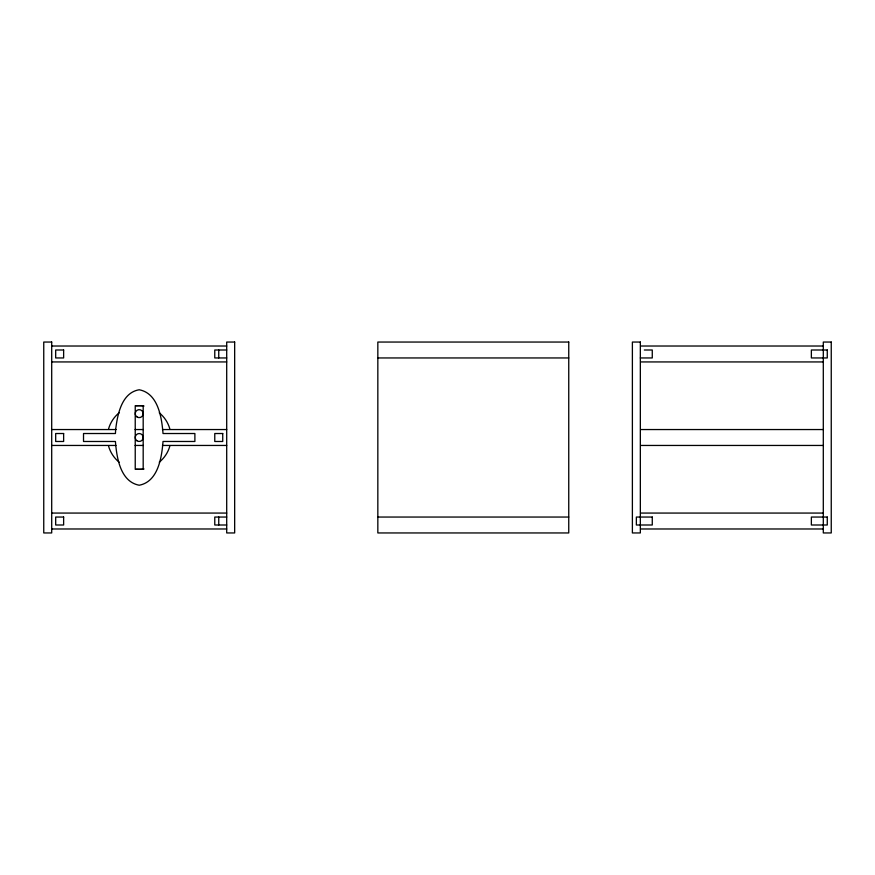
<?xml version="1.0" encoding="UTF-8"?>
<svg xmlns="http://www.w3.org/2000/svg" width="875" height="875" viewBox="0 0 875 875"><rect width="100%" height="100%" fill="white"/><g stroke="black" fill="none" stroke-linecap="round" stroke-linejoin="round"><path stroke-width="1.31" d="M51.702 346.019L226.702 346.019M640.566 346.019L823.298 346.019M226.702 350L214.769 350L214.769 357.952L226.702 357.952M644.317 350L652.269 350L652.269 357.952L640.336 357.952M377.836 357.952L568.75 357.952M51.702 361.933L226.702 361.933M640.566 361.933L823.298 361.933M51.702 429.548L115.959 429.548M135.1 429.548L143.303 429.548M162.444 429.548L226.702 429.548M640.566 429.548L823.298 429.548M51.702 445.452L115.959 445.452M135.1 445.452L143.303 445.452M162.444 445.452L226.702 445.452M640.566 445.452L823.298 445.452M51.702 513.067L226.702 513.067M640.566 513.067L823.298 513.067M226.702 517.048L214.769 517.048L214.769 525L226.702 525M377.836 517.048L568.75 517.048M51.702 528.981L226.702 528.981M640.566 528.981L823.298 528.981M218.75 350L218.75 357.952M218.75 517.048L218.75 525M169.794 446.25A31.817 31.817 0 0 1 159.261 462.197M144.025 468.956A31.817 31.817 0 0 1 136.347 469.186M119.153 462.197A31.817 31.817 0 0 1 108.609 446.25M108.609 428.75A31.817 31.817 0 0 1 119.153 412.803M136.347 405.814A31.817 31.817 0 0 1 144.025 406.044M159.261 412.803A31.817 31.817 0 0 1 169.794 428.75M115.686 429.384L115.423 433.519L83.519 433.519L83.519 441.481L115.423 441.481C116.692 457.472 120.28 481.709 139.202 485.231C158.134 481.709 161.744 457.483 163.023 441.47L194.884 441.481L194.884 433.519L163.023 433.53C161.744 417.517 158.134 393.291 139.202 389.769C121.658 392.634 117.469 414.608 115.686 429.384M51.702 342.048L43.75 342.048L43.75 532.952L51.702 532.952L51.702 342.048M234.664 342.048L226.702 342.048L226.702 532.952L234.664 532.952L234.664 342.048M568.75 342.048L377.836 342.048L377.836 532.952L568.75 532.952L568.75 342.048M640.336 342.048L632.384 342.048L632.384 532.952L640.336 532.952L640.336 342.048M831.25 342.048L823.298 342.048L823.298 532.952L831.25 532.952L831.25 342.048M63.634 350L55.683 350L55.683 357.952L63.634 357.952L63.634 350M827.269 350L811.366 350L811.366 357.952L827.269 357.952L827.269 350M143.183 405.683L135.231 405.683L135.231 469.317L143.183 469.317L143.183 405.683M63.634 433.519L55.683 433.519L55.683 441.481L63.634 441.481L63.634 433.519M222.731 433.519L214.769 433.519L214.769 441.481L222.731 441.481L222.731 433.519M63.634 517.048L55.683 517.048L55.683 525L63.634 525L63.634 517.048M652.269 517.048L636.366 517.048L636.366 525L652.269 525L652.269 517.048M827.269 517.048L811.366 517.048L811.366 525L827.269 525L827.269 517.048M136.916 440.748A3.981 3.981 0 0 0 143.161 437.861A3.981 3.981 0 0 0 137.528 433.891A3.981 3.981 0 0 0 136.916 440.748M137.211 417.08A3.981 3.981 0 0 0 143.183 413.634A3.981 3.981 0 0 0 137.211 410.189A3.981 3.981 0 0 0 137.211 417.08"/></g></svg>
